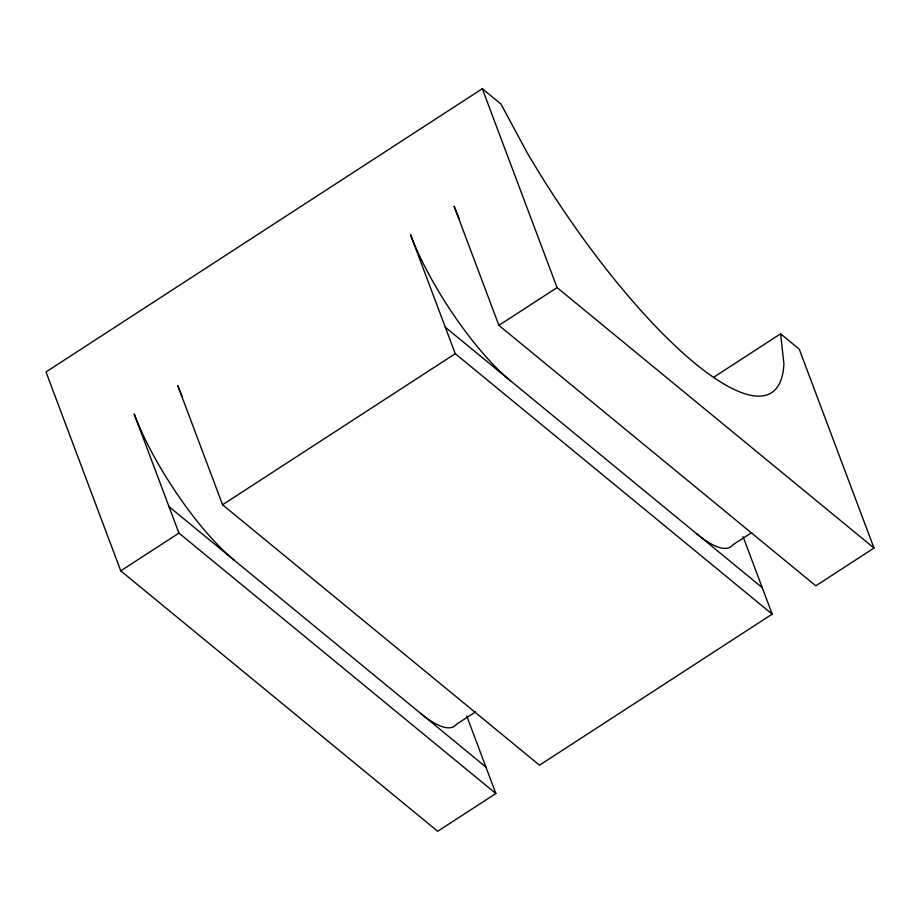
<?xml version="1.0" encoding="UTF-8"?>
<svg xmlns="http://www.w3.org/2000/svg" width="920" height="920" viewBox="0 0 920 920"><rect width="100%" height="100%" fill="white"/><g stroke="black" fill="none" stroke-linecap="round" stroke-linejoin="round"><path stroke-width="1.38" d="M714.311 376.855L780.597 333.822L783.909 363.733A285.832 75.451 57 0 1 527.194 152.777L500.951 104.029L482.31 88.711L46 371.956L120.761 570.86L437.69 831.289L495.868 793.523L466.727 715.99M120.761 570.86L178.94 533.094L495.868 793.523M222.571 504.769L455.262 353.694L772.19 614.134L539.499 765.198L222.571 504.769L177.767 385.584A125.844 33.224 57 0 0 182.309 396.842M498.893 325.369L557.072 287.603L874 548.044L815.821 585.81L498.893 325.369L454.1 206.195A125.844 33.224 57 0 0 459.206 218.753M475.467 711.942L456.596 724.189A125.844 33.224 57 0 1 420.659 713.425M751.789 532.542L732.929 544.789A125.844 33.224 57 0 1 696.992 534.025M780.597 333.822L799.238 349.14L874 548.044M445.303 327.209L762.243 587.65M168.981 506.609L485.909 767.038M743.049 536.601L772.19 614.134M482.31 88.711L557.072 287.603M455.262 353.694L410.469 234.519A125.844 33.224 57 0 0 510.554 380.834M178.94 533.094L134.136 413.908A125.844 33.224 57 0 0 234.232 560.222"/></g></svg>
